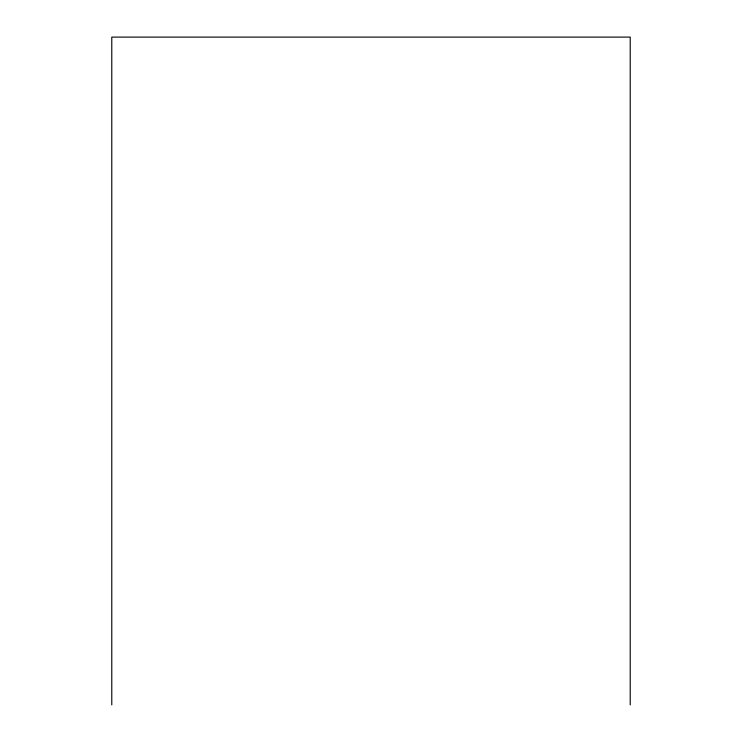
<?xml version="1.0" encoding="UTF-8"?>
<svg xmlns="http://www.w3.org/2000/svg" width="742" height="742" viewBox="0 0 742 742"><rect width="100%" height="100%" fill="white"/><g stroke="black" fill="none" stroke-linecap="round" stroke-linejoin="round"><path stroke-width="1.11" d="M630.218 704.9L630.218 37.1L111.782 37.1L111.782 704.9"/></g></svg>
